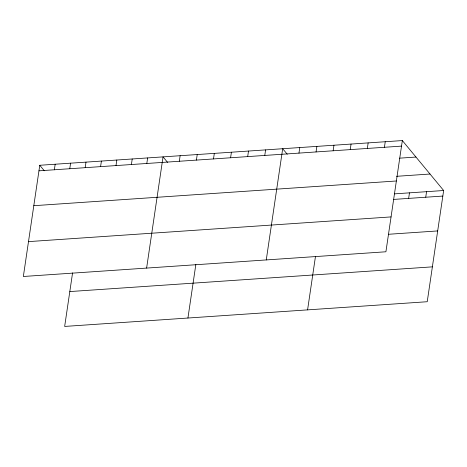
<?xml version="1.0" encoding="UTF-8"?>
<svg xmlns="http://www.w3.org/2000/svg" width="467" height="467" viewBox="0 0 467 467"><rect width="100%" height="100%" fill="white"/><g stroke="black" fill="none" stroke-linecap="round" stroke-linejoin="round"><path stroke-width="0.7" d="M39.771 165.277L23.35 276.487L385.911 251.777L402.338 140.567L39.771 165.277L44.318 170.776M54.359 169.784L55.182 164.232M69.77 168.733L70.587 163.181M85.181 167.682L85.998 162.131M72.572 272.886L64.662 326.433L427.229 301.723L443.65 190.513L402.338 140.567M100.586 166.631L101.409 161.08M115.997 165.581L116.814 160.029M131.408 164.53L132.225 158.978M146.813 163.479L147.636 157.928M146.62 268.087L163.041 156.877L167.589 162.37M179.316 161.267L180.134 155.715M196.409 160.099L197.226 154.548M187.938 318.027L195.842 264.48M213.501 158.932L214.318 153.38M230.593 157.77L231.41 152.219M247.685 156.603L248.502 151.051M264.777 155.441L265.595 149.889M266.266 259.932L282.687 148.722L287.234 154.215M298.962 153.112L299.779 147.56M316.054 151.944L316.871 146.393M307.584 309.878L315.488 256.33M333.146 150.783L333.963 145.231M350.238 149.615L351.056 144.064M367.331 148.448L368.154 142.896M384.423 147.286L385.246 141.734M408.648 198.393L409.466 192.842M425.741 197.226L426.558 191.674M38.954 170.829L401.515 146.118M399.589 158.167L415.969 157.052M396.541 176.31L430.014 174.028M33.805 205.696L396.366 180.986M394.51 193.863L443.65 190.513M393.693 199.415L442.833 196.064M28.499 241.62L391.06 216.91M388.544 234.276L437.684 230.931M69.811 291.566L432.378 266.855"/></g></svg>
